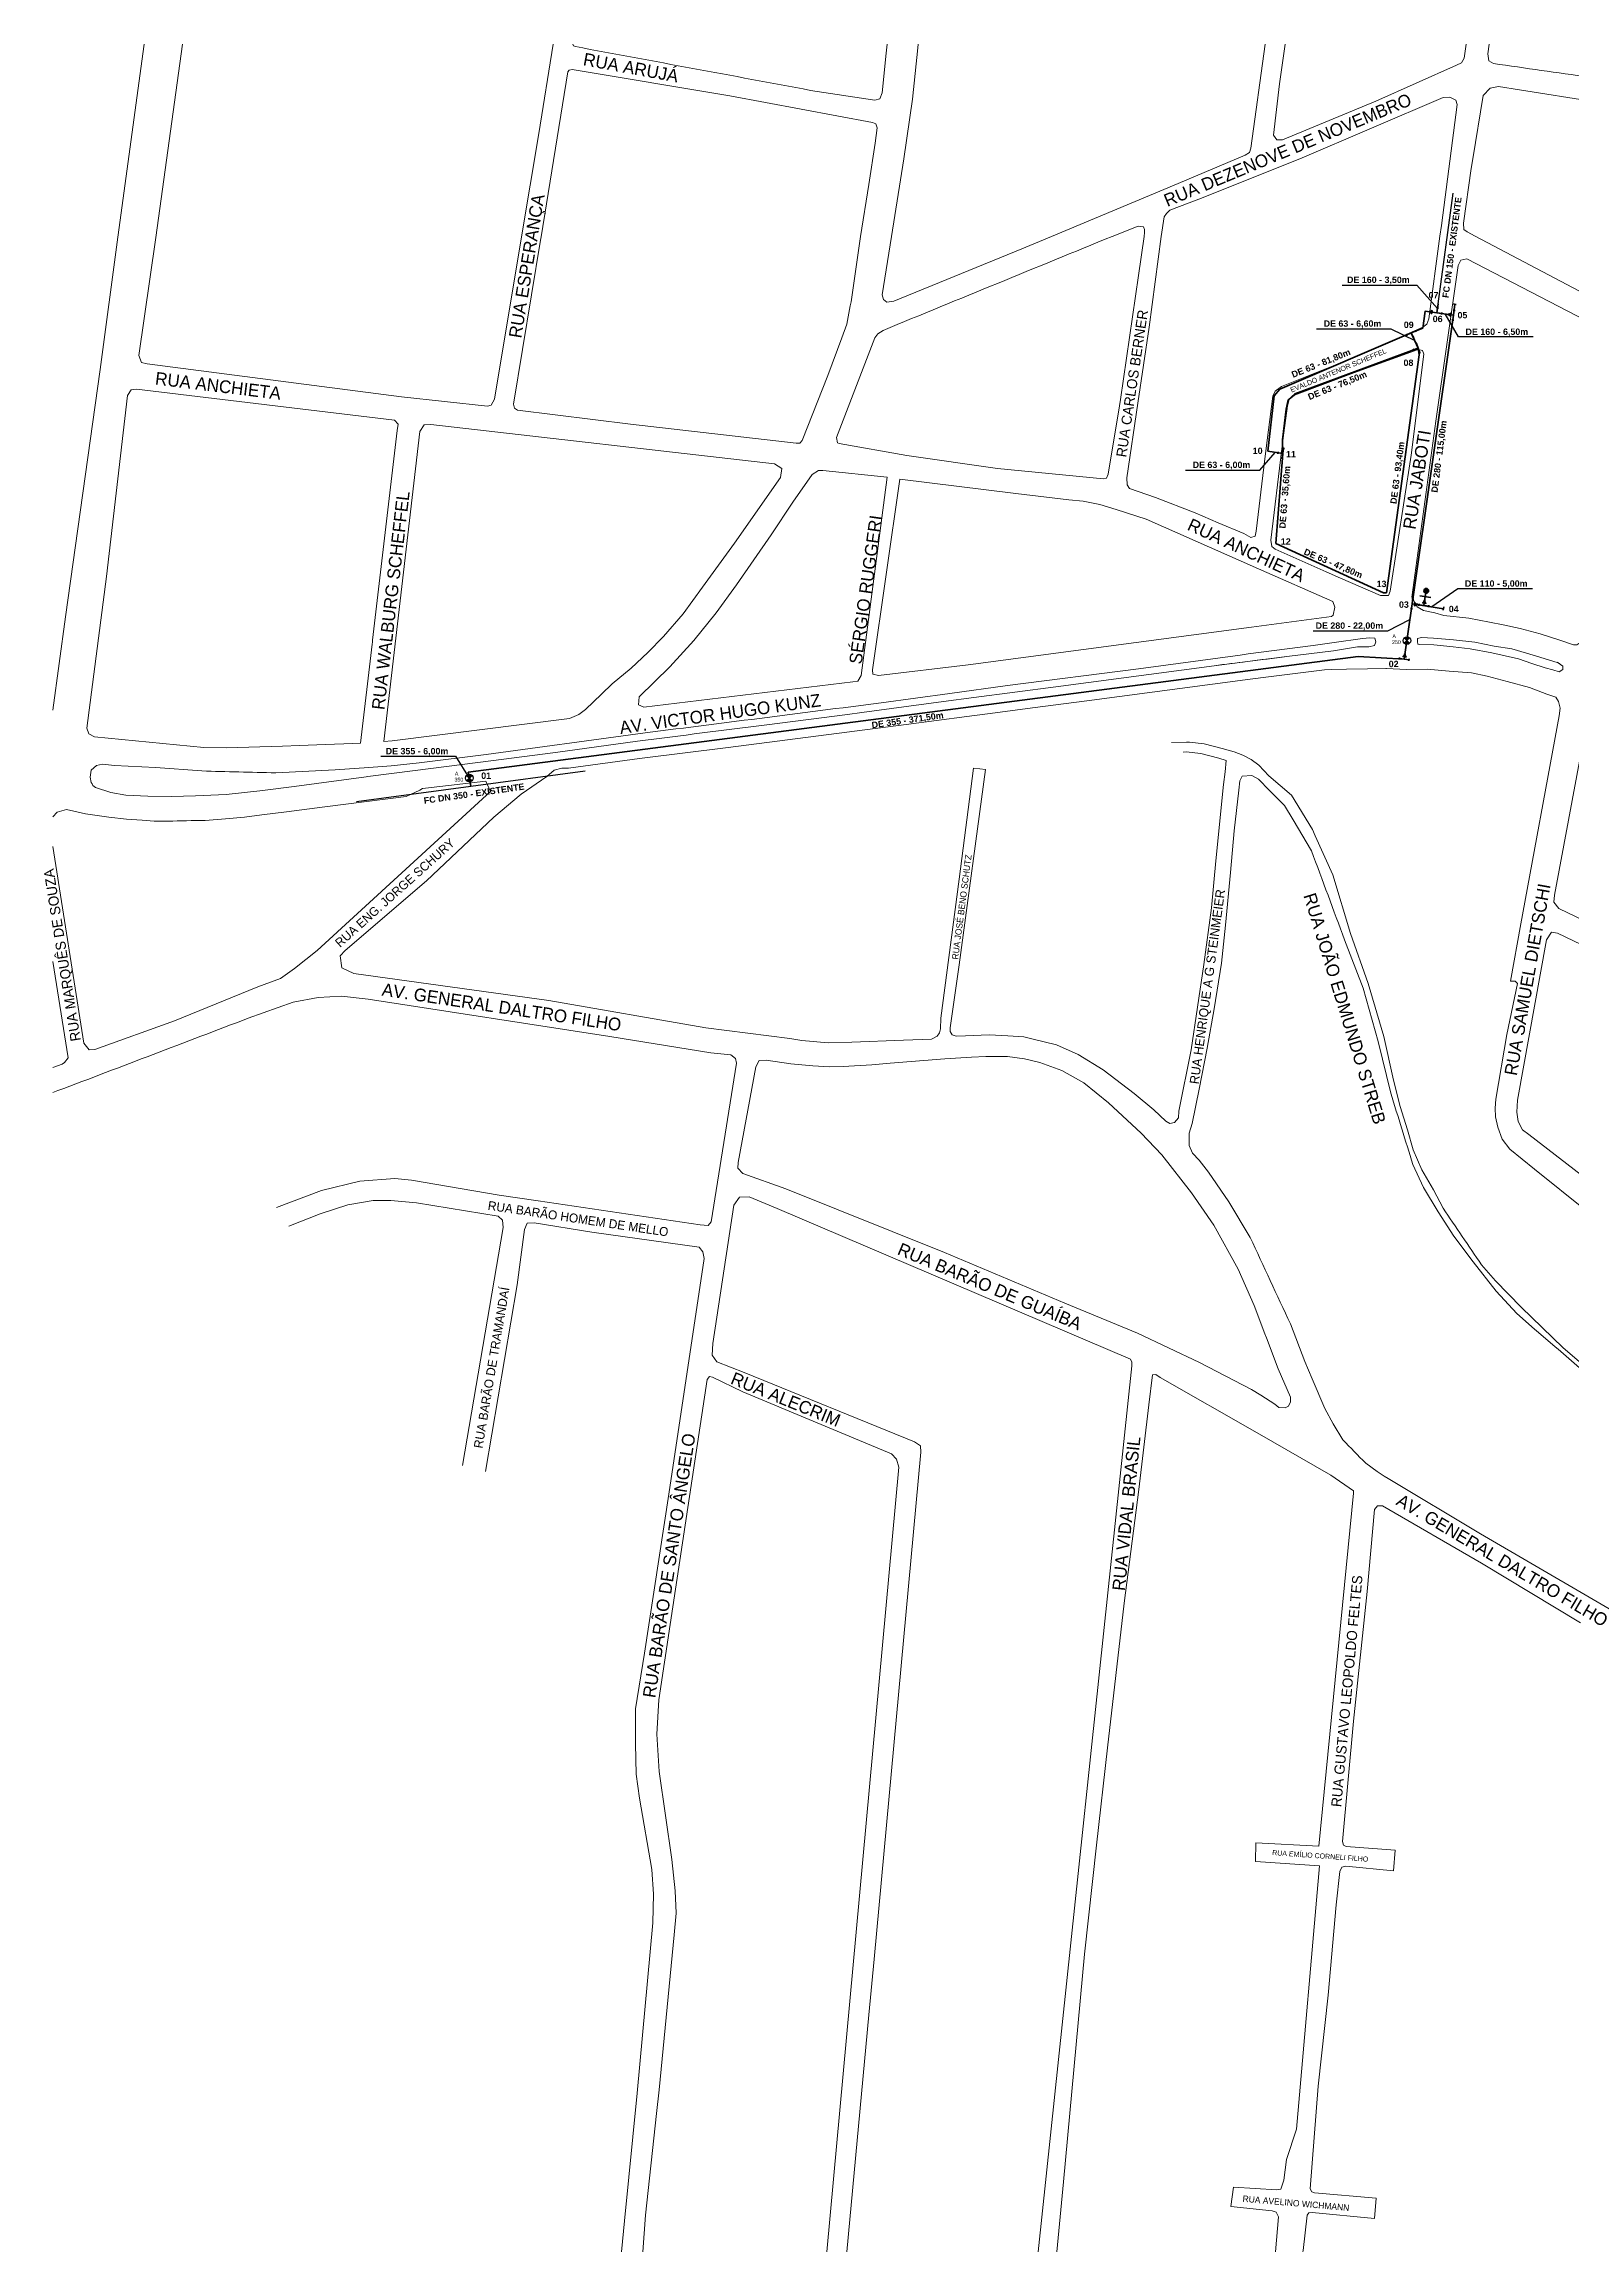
# Model space of a CAD drawing. Header units: millimetres. Extents: x 489444 to 491600, y 6716971 to 6717843.
# Drawn here: x 489444 to 490046, y 6716971 to 6717840 of the extents above; entities that cross this region are included whole.
import ezdxf
from ezdxf.enums import TextEntityAlignment as Align

# ---------------------------------------------------------------- set-up
doc = ezdxf.new("R2010")
doc.units = ezdxf.units.MM
doc.header["$MEASUREMENT"] = 0
doc.layers.get('0').update_dxf_attribs({"linetype": 'CONTINUOUS'})
for name, color, linetype in [('JUNCTIONS', 7, 'CONTINUOUS'), ('R-FC-DN-150', 4, 'DUTO_FC'), ('R-FC-DN-350', 122, 'DUTO_FC'), ('R-REGISTROS-TXT', 7, 'CONTINUOUS'), ('Texto', 7, 'CONTINUOUS')]:
    doc.layers.add(name, color=color, linetype=linetype)
for name, color, linetype, lineweight in [('R-PEAD-DE-110', 3, 'CONTINUOUS', 53), ('R-PEAD-DE-160', 4, 'CONTINUOUS', 53), ('R-PEAD-DE-280', 21, 'CONTINUOUS', 53), ('R-PEAD-DE-355', 122, 'CONTINUOUS', 53), ('R-PEAD-DE-63', 1, 'CONTINUOUS', 53), ('VIARIO-NOME RUAS', 7, 'CONTINUOUS', 5), ('VIARIO-VIA-PAV-CMFIO', 7, 'CONTINUOUS', 5), ('VIARIO-VIA-SEM-CALÇ', 7, 'CONTINUOUS', 5)]:
    doc.layers.add(name, color=color, linetype=linetype, lineweight=lineweight)
doc.styles.add('Trecho', font='Arial Bold.ttf', dxfattribs={"height": 7})
doc.linetypes.add('DUTO_FC', pattern='A,35,-3.08,["FC",Standard,S=2.54,R=0,X=-1,Y=-1.27],-6.35', length=44.43)

# ---------------------------------------------------------------- blocks, each defined once
blk = doc.blocks.new('TE')
for p, q in [((0, 1.91), (0, -1.91)), ((0, 0), (1.91, 0))]:
    blk.add_line(p, q)
for points in [[(0.4, 1.91), (-0.4, 1.91)], [(1.91, 0.4), (1.91, -0.4)], [(0.4, -1.91), (-0.4, -1.91)]]:
    blk.add_lwpolyline(points)
blk = doc.blocks.new('REDUÇAO')
blk.add_hatch(color=256).paths.add_polyline_path([(0, 0), (-0.92, 0.63), (-0.92, 0), (-0.92, -0.63)])
for points in [[(0, 0), (-0.92, 0.63), (-0.92, 0)], [(0, 0), (-0.92, -0.63), (-0.92, 0)]]:
    blk.add_lwpolyline(points)
blk = doc.blocks.new('TE-REDUÇÃO')
for name, p in [('TE', (0, 0)), ('REDUÇAO', (1.91, 0))]:
    blk.add_blockref(name, p)
blk = doc.blocks.new('REGISTRO-SETOR')
h = blk.add_hatch(color=256)
h.paths.add_polyline_path([(0, 0), (1.06, 1.06, 0.414214), (-1.06, 1.06)])
h.paths.add_polyline_path([(1.06, -1.06), (0, 0), (-1.06, -1.06, 0.414214)])
for p, q in [((1.06, 1.06), (-1.06, -1.06)), ((-1.06, 1.06), (1.06, -1.06))]:
    blk.add_line(p, q)
blk.add_circle((0, 0), 1.5)
at = {"layer": 'R-REGISTROS-TXT', "color": 7}
for tag, p in [('COD', (3.37, 0.6)), ('TIPO', (3.37, -3.36)), ('DIAM', (3.37, -7.26)), ('OBS', (3.37, -11.4))]:
    blk.add_attdef(tag, p, '', height=1.5, dxfattribs=at)
blk = doc.blocks.new('HIDRANTE')
blk.add_hatch(color=256).paths.add_polyline_path([(-0.93, 2.31, 1), (0.93, 2.31, 1)])
for points in [[(-2.22, 0), (2.22, 0)], [(0, 0), (0, 1.38)]]:
    blk.add_lwpolyline(points)
blk.add_circle((0, 2.31), 0.934)

msp = doc.modelspace()

# ---------------------------------------------------------------- linework, layer by layer
at = {"layer": 'JUNCTIONS'}
for points in [[(489955.38, 6717745.29), (489984.71, 6717745.29), (489992.89, 6717736.09)], [(490030.51, 6717724.85), (490001.18, 6717724.85), (489995.9, 6717733.88)], [(489945.19, 6717728.06), (489974.53, 6717728.06), (489983.92, 6717723.4)], [(489893.61, 6717672.45), (489922.94, 6717672.45), (489929.02, 6717679.42)], [(490030.26, 6717625.73), (490000.93, 6717625.73), (489990.6, 6717618.61)], [(489943.97, 6717609.17), (489973.3, 6717609.17), (489982.02, 6717613.6)], [(489576.87, 6717559.77), (489606.2, 6717559.77), (489611.69, 6717551.2)]]:
    msp.add_lwpolyline(points, dxfattribs=at)
at = {"layer": 'R-FC-DN-150'}
msp.add_line((489993.12, 6717737.84), (489999.01, 6717781.5), dxfattribs=at)
at = {"layer": 'R-FC-DN-350'}
msp.add_lwpolyline([(489567.29, 6717541.94), (489657.3, 6717554.05)], dxfattribs=at)
at = {"layer": 'R-PEAD-DE-110'}
msp.add_line((489995.35, 6717618.58), (489995.17, 6717617.31), dxfattribs=at)
for points in [[(489987.55, 6717619.09), (489988.09, 6717622.62)], [(489982.91, 6717619.81), (489995.25, 6717617.88)]]:
    msp.add_lwpolyline(points, dxfattribs=at)
at = {"layer": 'R-PEAD-DE-160'}
for p, q in [((489992.65, 6717734.34), (489993.12, 6717737.84)), ((489999.14, 6717733.43), (489992.65, 6717734.34))]:
    msp.add_line(p, q, dxfattribs=at)
at = {"layer": 'R-PEAD-DE-280'}
for p, q in [((489999.03, 6717737.82), (490000.3, 6717737.63)), ((489982.91, 6717619.81), (489999.14, 6717733.43))]:
    msp.add_line(p, q, dxfattribs=at)
for points in [[(489999.14, 6717733.43), (489999.69, 6717737.72)], [(489982.91, 6717619.81), (489979.79, 6717597.96)]]:
    msp.add_lwpolyline(points, dxfattribs=at)
at = {"layer": 'R-PEAD-DE-355'}
msp.add_lwpolyline([(489611.25, 6717553.5), (489961.62, 6717599), (489979.79, 6717597.96)], dxfattribs=at)
at = {"layer": 'R-PEAD-DE-355', "flags": 128}
msp.add_lwpolyline([(489612.3, 6717548), (489611.25, 6717553.5)], dxfattribs=at)
at = {"layer": 'R-PEAD-DE-63'}
for p, q in [((489985.24, 6717720.39), (489982.59, 6717726.42)), ((489926.06, 6717679.82), (489931.99, 6717679.03)), ((489931.99, 6717679.03), (489929.23, 6717643.49))]:
    msp.add_line(p, q, dxfattribs=at)
for points in [[(489982.59, 6717726.42), (489987.07, 6717728.35), (489988.03, 6717734.98), (489992.65, 6717734.34)], [(489982.59, 6717726.42), (489930.86, 6717704.35), (489928.63, 6717701.69), (489926.06, 6717679.82)], [(489985.22, 6717720.44), (489936.75, 6717702.42), (489934.05, 6717700.07), (489933.34, 6717696.36), (489931.82, 6717684.34), (489931.99, 6717679.03)], [(489985.22, 6717720.44), (489985.67, 6717717.83), (489972.77, 6717624.14)], [(489972.79, 6717624.09), (489971.65, 6717624.16), (489929.23, 6717643.49)]]:
    msp.add_lwpolyline(points, dxfattribs=at)
at = {"layer": 'VIARIO-VIA-PAV-CMFIO'}
for points in [[(489483.69, 6717840.1), (489473.34, 6717764.06)], [(489498.76, 6717840.1), (489488.21, 6717764.05)], [(489632.22, 6717764.22), (489639, 6717804.95), (489644.65, 6717840.1)], [(489788.31, 6717838.69), (489786.24, 6717818.44)], [(489788.42, 6717840.1), (489788.31, 6717838.69)], [(489840.89, 6717764.39), (489890.76, 6717785.19), (489917.14, 6717796.41), (489918.87, 6717797.5), (489919.38, 6717799.19), (489924.98, 6717840.1)], [(489932.9, 6717840.1), (489930.66, 6717824.42), (489928.27, 6717804.23), (489929.68, 6717802.44), (489931.84, 6717802.42), (489968.65, 6717817.68), (490000.39, 6717831.77), (490002.35, 6717832.77), (490003.34, 6717834.64), (490004.15, 6717840.1)], [(489650.47, 6717829.15), (489639.93, 6717764.25)], [(489651.01, 6717829.8), (489650.47, 6717829.15)], [(489652.12, 6717830.15), (489651.01, 6717829.8)], [(489714.27, 6717819.8), (489652.12, 6717830.15)], [(490179.21, 6717764.73), (490113.42, 6717796.93), (490105.3, 6717801.49), (490098.9, 6717804.66), (490089.11, 6717808.85), (490079.84, 6717811.46), (490069.53, 6717814.59), (490056.35, 6717817.17), (490054.98, 6717817.45), (490025.12, 6717822.1), (490016.92, 6717823.46), (490013.67, 6717822.81), (490013.67, 6717822.81), (490010.88, 6717819.84), (490006.78, 6717794.9)], [(489770.43, 6717809.28), (489714.27, 6717819.8)], [(489786.24, 6717818.44), (489782.75, 6717794.95)], [(489993.84, 6717764.56), (489994.41, 6717768.77), (490000.66, 6717816.29), (490000.05, 6717818.11), (489997.78, 6717819.24), (489995.07, 6717819.08), (489938.68, 6717794.95), (489898.93, 6717779.04), (489887.54, 6717774.72), (489886.13, 6717773.49)], [(489771.81, 6717808.76), (489770.43, 6717809.28)], [(489771.54, 6717801.17), (489772.33, 6717807.18)], [(489772.33, 6717807.18), (489771.81, 6717808.76)], [(489769.04, 6717784.89), (489771.54, 6717801.17)], [(489782.75, 6717794.95), (489777.86, 6717764.36)], [(490006.78, 6717794.9), (490006.16, 6717791.14), (490003.09, 6717769.66), (490003.24, 6717767.19), (490004.55, 6717766.27), (490007.72, 6717764.54)], [(489765.76, 6717764.35), (489769.04, 6717784.89)], [(489875.09, 6717768.46), (489864.8, 6717764.44)], [(489877.17, 6717768.2), (489875.09, 6717768.46)], [(489886.13, 6717773.49), (489885.21, 6717772.1), (489884.15, 6717764.43)], [(489473.34, 6717764.06), (489466.29, 6717712), (489452.69, 6717614.69), (489447.71, 6717577.97)], [(489488.21, 6717764.05), (489488.08, 6717763.02), (489481.53, 6717717.49), (489482.57, 6717714.73), (489484.81, 6717714.31), (489585.01, 6717701.3), (489618.84, 6717697.56), (489620.35, 6717698.01), (489621.64, 6717700.36)], [(489621.64, 6717700.36), (489632.22, 6717764.22)], [(489639.78, 6717762.9), (489629.13, 6717698.34)], [(489639.93, 6717764.25), (489639.78, 6717762.9)], [(489762.03, 6717738.63), (489765.76, 6717764.35)], [(489777.86, 6717764.36), (489774.18, 6717741.38)], [(489778.89, 6717738.88), (489829.22, 6717759.56)], [(489829.22, 6717759.56), (489840.89, 6717764.39)], [(489868.08, 6717700.2), (489875.15, 6717749.06), (489877.39, 6717764.41)], [(489884.15, 6717764.43), (489879.32, 6717728.75), (489874.89, 6717698.82)], [(489877.53, 6717767.16), (489877.17, 6717768.2)], [(489877.39, 6717764.41), (489877.58, 6717765.9)], [(489877.58, 6717765.9), (489877.53, 6717767.16)], [(489989.45, 6717731.99), (489993.84, 6717764.56)], [(490007.72, 6717764.54), (490051.03, 6717741.74), (490113.05, 6717710.55), (490190, 6717671.65), (490190.08, 6717671.65), (490249.32, 6717642.38), (490251.01, 6717642.03), (490251.09, 6717642.03), (490252.5, 6717643.11)], [(490001, 6717752.99), (489992.18, 6717691.67), (489982.78, 6717622.43), (489984.88, 6717618.58), (489987.32, 6717617.14), (489991.82, 6717616.23), (489995.37, 6717615.21), (490005.23, 6717614.14), (490013.43, 6717612.54), (490018.73, 6717611.57), (490025.4, 6717610.09), (490033.38, 6717607.92), (490040.71, 6717605.66), (490046.45, 6717603.59), (490047.72, 6717603.62), (490048.98, 6717604.46), (490067.55, 6717654.48), (490086.69, 6717709.95), (490086.73, 6717713), (490085.62, 6717714.23), (490051.32, 6717731.37), (490004.45, 6717755.57), (490002.14, 6717755.1), (490001, 6717752.99)], [(489760.36, 6717729.88), (489761.67, 6717737.11)], [(489761.67, 6717737.11), (489762.03, 6717738.63)], [(489774.18, 6717741.38), (489774.79, 6717739.64)], [(489774.79, 6717739.64), (489776.1, 6717738.56)], [(489776.1, 6717738.56), (489778.89, 6717738.88)], [(489758.35, 6717724.56), (489760.36, 6717729.88)], [(489772.53, 6717726.08), (489771.38, 6717724.53)], [(489774.57, 6717727.42), (489772.53, 6717726.08)], [(489926.4, 6717688.33), (489928.12, 6717701.57), (489929.02, 6717703.51), (489931.45, 6717705.34), (489959.67, 6717716.6), (489987.06, 6717728.73), (489988.63, 6717729.81), (489989.45, 6717731.98)], [(489752.86, 6717709.63), (489758.35, 6717724.56)], [(489771.38, 6717724.53), (489756.26, 6717685.22)], [(489985.28, 6717719.88), (489959.99, 6717710.71), (489936.58, 6717701.97), (489934.47, 6717700.16), (489933.82, 6717697.74), (489932.42, 6717687.11)], [(489954.68, 6717629.89), (489970.48, 6717623.01), (489973.56, 6717623.13), (489974.32, 6717624.82), (489982.56, 6717678.31), (489987.52, 6717718.04), (489987, 6717719.54), (489985.28, 6717719.88)], [(489742.79, 6717684.04), (489752.86, 6717709.63)], [(489565.79, 6717564.83), (489555.01, 6717564.36), (489544.78, 6717564.07), (489538.15, 6717563.71), (489515.93, 6717563.07), (489507.13, 6717563.3), (489464.13, 6717567.48), (489461.83, 6717568.62), (489461.07, 6717570.91), (489468.8, 6717630.5), (489477.14, 6717701.77), (489478.59, 6717704.01), (489480.59, 6717704.34), (489582.17, 6717692.11)], [(489867.72, 6717697.68), (489868.08, 6717700.2)], [(489874.89, 6717698.82), (489870.52, 6717669.34)], [(489582.17, 6717692.11), (489583.62, 6717690.47)], [(489583.62, 6717690.47), (489583.28, 6717688.06)], [(489592.17, 6717687.6), (489593.94, 6717690.21)], [(489593.94, 6717690.21), (489596.49, 6717690.36)], [(489596.49, 6717690.36), (489731.88, 6717674.87)], [(489629.13, 6717698.34), (489629.45, 6717696.79)], [(489629.45, 6717696.79), (489630.63, 6717695.99)], [(489630.63, 6717695.99), (489675.15, 6717690.48)], [(489675.15, 6717690.48), (489740.41, 6717683.09)], [(489863.2, 6717670.89), (489867.72, 6717697.68)], [(489583.28, 6717688.06), (489573.63, 6717605.47)], [(489577.97, 6717565.55), (489592.17, 6717687.6)], [(489740.41, 6717683.09), (489741.87, 6717683.01)], [(489741.87, 6717683.01), (489742.79, 6717684.04)], [(489756.26, 6717685.22), (489756.64, 6717683.16)], [(489756.64, 6717683.16), (489757.36, 6717682.94)], [(489757.36, 6717682.94), (489783.95, 6717678.19)], [(489924.9, 6717676.81), (489926.4, 6717688.33)], [(489932.42, 6717687.11), (489931.58, 6717680.75)], [(489731.88, 6717674.87), (489734.73, 6717673.03)], [(489734.73, 6717673.03), (489734.19, 6717669.5)], [(489783.95, 6717678.19), (489819.64, 6717673.03)], [(489819.64, 6717673.03), (489861.34, 6717669)], [(489921.46, 6717648.45), (489924.9, 6717676.81)], [(489931.58, 6717680.75), (489927.32, 6717644.87)], [(489734.19, 6717669.5), (489716.06, 6717643.65)], [(489739.03, 6717659.81), (489746.64, 6717670.66)], [(489746.64, 6717670.66), (489749.23, 6717672.25)], [(489749.23, 6717672.25), (489750.83, 6717672.22)], [(489750.83, 6717672.22), (489776.26, 6717669.68)], [(489781.17, 6717668.86), (489826.92, 6717663.16)], [(489861.34, 6717669), (489862.61, 6717669.28)], [(489862.61, 6717669.28), (489863.2, 6717670.89)], [(489870.52, 6717669.34), (489870.68, 6717666.63)], [(489870.68, 6717666.63), (489871.68, 6717665.15)], [(489871.68, 6717665.15), (489881.92, 6717661.69)], [(489730.52, 6717646.94), (489739.03, 6717659.81)], [(489826.92, 6717663.16), (489847.71, 6717660.72)], [(489847.71, 6717660.72), (489853.4, 6717660.25)], [(489853.4, 6717660.25), (489860, 6717658.84)], [(489860, 6717658.84), (489866.38, 6717656.95)], [(489866.38, 6717656.95), (489878.17, 6717653.06)], [(489881.92, 6717661.69), (489897.44, 6717655.67)], [(489897.44, 6717655.67), (489906.51, 6717651.62)], [(489716.93, 6717627.21), (489730.52, 6717646.94)], [(489878.17, 6717653.06), (489922.45, 6717633.6)], [(489906.51, 6717651.62), (489916.69, 6717647.44)], [(489916.69, 6717647.44), (489919.45, 6717645.92)], [(489921.07, 6717646.45), (489921.46, 6717648.45)], [(489716.06, 6717643.65), (489703.44, 6717626.34)], [(489919.45, 6717645.92), (489921.07, 6717646.45)], [(489927.32, 6717644.87), (489927.71, 6717642.33)], [(489927.71, 6717642.33), (489929.02, 6717641.25)], [(489929.02, 6717641.25), (489949.09, 6717632.32)], [(489922.45, 6717633.6), (489951.69, 6717620.75)], [(489949.09, 6717632.32), (489954.68, 6717629.89)], [(489703.44, 6717626.34), (489695.91, 6717615.82)], [(489708.93, 6717616.28), (489716.93, 6717627.21)], [(489951.69, 6717620.75), (489952.51, 6717618.45)], [(489695.91, 6717615.82), (489688.08, 6717606.96)], [(489700.13, 6717605.4), (489708.93, 6717616.28)], [(489951.1, 6717614.74), (489919.68, 6717610.58)], [(489951.88, 6717615.32), (489951.1, 6717614.74)], [(489952.51, 6717618.45), (489951.88, 6717615.32)], [(489573.44, 6717603.87), (489568.89, 6717564.93)], [(489573.53, 6717604.67), (489573.44, 6717603.87)], [(489573.63, 6717605.47), (489573.53, 6717604.67)], [(489688.08, 6717606.96), (489681.94, 6717600.63)], [(489690.67, 6717594.97), (489700.13, 6717605.4)], [(489919.68, 6717610.58), (489808.07, 6717595.82)], [(489943.91, 6717603.42), (489918.41, 6717600.06)], [(489952.21, 6717604.58), (489943.91, 6717603.42)], [(489951.89, 6717601.34), (489961.44, 6717602.81), (489965.84, 6717602.86), (489968.14, 6717603.41), (489968.58, 6717604.78), (489968.22, 6717606.29), (489966.22, 6717606.39), (489963.42, 6717606.15), (489952.21, 6717604.58)], [(489675.48, 6717594.46), (489667.98, 6717588.25)], [(489681.94, 6717600.63), (489675.48, 6717594.46)], [(489678.61, 6717583.12), (489690.67, 6717594.97)], [(489808.07, 6717595.82), (489772.75, 6717591.6)], [(489842.63, 6717587.07), (489905.02, 6717595.43)], [(489915.22, 6717599.64), (489875.14, 6717594.24)], [(489905.02, 6717595.43), (489918.05, 6717597.08)], [(489918.41, 6717600.06), (489915.22, 6717599.64)], [(489918.05, 6717597.08), (489933.63, 6717599.05)], [(489933.63, 6717599.05), (489951.89, 6717601.34)], [(490040.43, 6717596.53), (490040.08, 6717596.78)], [(490041.06, 6717596.33), (490040.43, 6717596.53)], [(489667.98, 6717588.25), (489663.7, 6717584.29)], [(489762.67, 6717589.07), (489680.41, 6717579.1)], [(489764.66, 6717589.37), (489762.67, 6717589.07)], [(489765.95, 6717591.64), (489764.66, 6717589.37)], [(489823.58, 6717587.64), (489800.86, 6717584.53)], [(489810.31, 6717582.87), (489842.63, 6717587.07)], [(489875.14, 6717594.24), (489823.58, 6717587.64)], [(489917.18, 6717589.85), (489854.87, 6717581.59)], [(489924.27, 6717590.79), (489917.18, 6717589.85)], [(489948.34, 6717593.81), (489924.27, 6717590.79)], [(489951.16, 6717593.89), (489948.34, 6717593.81)], [(489972.53, 6717594.34), (489965.37, 6717594.14), (489957.13, 6717594.06), (489951.16, 6717593.89)], [(490041.24, 6717578.68), (490040.53, 6717581.29), (490039.44, 6717583.02), (490035.88, 6717584.28), (490029.17, 6717586.8), (490020.3, 6717589.26), (490012.4, 6717591.35), (490006.29, 6717592.61), (489997.47, 6717593.31), (489988.89, 6717594.1), (489980.73, 6717593.94), (489972.8, 6717594.35), (489972.53, 6717594.34)], [(489657.47, 6717578.19), (489654.81, 6717576.2)], [(489663.7, 6717584.29), (489657.47, 6717578.19)], [(489678.3, 6717580.08), (489678.61, 6717583.12)], [(489680.41, 6717579.1), (489678.3, 6717580.08)], [(489766.29, 6717577.03), (489784.71, 6717579.49)], [(489800.86, 6717584.53), (489773.86, 6717580.84)], [(489784.71, 6717579.49), (489798.4, 6717581.32)], [(489798.4, 6717581.32), (489810.31, 6717582.87)], [(489833.48, 6717578.79), (489818.68, 6717576.85)], [(489854.87, 6717581.59), (489833.48, 6717578.79)], [(490025.73, 6717493.82), (490040.74, 6717575.75), (490041.24, 6717578.68)], [(489651.1, 6717574.65), (489581.36, 6717565.83)], [(489677.99, 6717568.64), (489618.31, 6717560.52)], [(489654.81, 6717576.2), (489651.1, 6717574.65)], [(489783.63, 6717572.26), (489713.66, 6717563.2)], [(489728.84, 6717572.19), (489760.59, 6717576.29)], [(489760.59, 6717576.29), (489766.29, 6717577.03)], [(489807.62, 6717575.4), (489783.63, 6717572.26)], [(489818.68, 6717576.85), (489807.62, 6717575.4)], [(490155.94, 6717444.44), (490040.65, 6717499.88), (490038.66, 6717502.3), (490038.91, 6717505.1), (490051.41, 6717571.88)], [(489568.89, 6717564.93), (489565.79, 6717564.83)], [(489581.36, 6717565.83), (489577.97, 6717565.55)], [(489618.31, 6717560.52), (489591.93, 6717557.2)], [(489620.22, 6717557.94), (489645.64, 6717561.31)], [(489645.64, 6717561.31), (489677.91, 6717565.68)], [(489713.66, 6717563.2), (489678.67, 6717558.91)], [(489462.83, 6717554.34), (489462.43, 6717551.5)], [(489462.43, 6717551.5), (489462.83, 6717549.49)], [(489464.94, 6717556.16), (489462.83, 6717554.34)], [(489467.24, 6717556.63), (489464.94, 6717556.16)], [(489472.05, 6717556.21), (489467.24, 6717556.63)], [(489488.08, 6717555.31), (489472.05, 6717556.21)], [(489506.35, 6717554), (489488.08, 6717555.31)], [(489558.89, 6717554.41), (489535.49, 6717553.25)], [(489542.68, 6717547.87), (489571.13, 6717551.73)], [(489572.17, 6717555.42), (489558.89, 6717554.41)], [(489571.13, 6717551.73), (489571.74, 6717551.81)], [(489571.74, 6717551.81), (489590.42, 6717554.12)], [(489580.92, 6717556.08), (489572.17, 6717555.42)], [(489591.93, 6717557.2), (489580.92, 6717556.08)], [(489590.42, 6717554.12), (489620.22, 6717557.94)], [(489642.23, 6717551.87), (489632.08, 6717544.85)], [(489645.04, 6717554.34), (489642.23, 6717551.87)], [(489648.06, 6717555.15), (489645.04, 6717554.34)], [(489650.7, 6717555.15), (489648.06, 6717555.15)], [(489678.67, 6717558.91), (489650.7, 6717555.15)], [(489810.2, 6717555.13), (489804.58, 6717511.35)], [(489804.59, 6717477.71), (489814.94, 6717554.64)], [(489812.66, 6717554.88), (489810.2, 6717555.13)], [(489814.94, 6717554.64), (489812.66, 6717554.88)], [(489909.29, 6717553.66), (489908.61, 6717548.71)], [(489909.74, 6717558.16), (489909.29, 6717553.66)], [(489464.55, 6717547.44), (489470.52, 6717545.46)], [(489470.52, 6717545.46), (489476.47, 6717544.43)], [(489476.47, 6717544.43), (489485.12, 6717544.04)], [(489485.12, 6717544.04), (489494.4, 6717543.99)], [(489494.4, 6717543.99), (489503.91, 6717544.27)], [(489503.91, 6717544.27), (489515.98, 6717544.78)], [(489515.98, 6717544.78), (489529.21, 6717546.2)], [(489529.21, 6717546.2), (489542.68, 6717547.87)], [(489551.72, 6717483.3), (489620.09, 6717545.95)], [(489586.87, 6717543.95), (489554.83, 6717539.91)], [(489592.24, 6717546.42), (489586.87, 6717543.95)], [(489593.26, 6717547.09), (489592.24, 6717546.42)], [(489594.45, 6717547.29), (489593.26, 6717547.09)], [(489618.21, 6717550.05), (489594.45, 6717547.29)], [(489620.09, 6717545.95), (489618.21, 6717550.05)], [(489632.08, 6717544.85), (489621.35, 6717535.75)], [(489908.61, 6717548.71), (489905.61, 6717518.6)], [(489912.89, 6717530.38), (489914.67, 6717546.49)], [(489914.67, 6717546.49), (489915.05, 6717550.1)], [(489449.39, 6717537.73), (489447.68, 6717536.01)], [(489453.04, 6717538.8), (489449.39, 6717537.73)], [(489460.52, 6717537.18), (489453.04, 6717538.8)], [(489469.76, 6717535.85), (489460.52, 6717537.18)], [(489476.74, 6717535.09), (489469.76, 6717535.85)], [(489482.83, 6717534.63), (489476.74, 6717535.09)], [(489487.57, 6717534.21), (489482.83, 6717534.63)], [(489493.09, 6717534.21), (489487.57, 6717534.21)], [(489515.7, 6717535.1), (489507.63, 6717534.55)], [(489523.2, 6717535.8), (489515.7, 6717535.1)], [(489529.97, 6717536.79), (489523.2, 6717535.8)], [(489539.77, 6717537.87), (489529.97, 6717536.79)], [(489554.83, 6717539.91), (489539.77, 6717537.87)], [(489621.35, 6717535.75), (489594.82, 6717510.74)], [(489911.44, 6717514.04), (489912.89, 6717530.38)], [(489447.71, 6717524.21), (489459.97, 6717446.88)], [(489905.61, 6717518.6), (489903.92, 6717500.17)], [(489594.82, 6717510.74), (489562.76, 6717483.39)], [(489804.58, 6717511.35), (489797.35, 6717456.73)], [(489909.48, 6717493.29), (489911.44, 6717514.04)], [(489903.92, 6717500.17), (489900.89, 6717477.78)], [(489907.91, 6717478.3), (489909.48, 6717493.29)], [(490024.37, 6717470.33), (490023.46, 6717471.26), (490021.62, 6717471.29), (490025.73, 6717493.82)], [(489551.72, 6717483.3), (489542.81, 6717476.3)], [(489560.84, 6717481.28), (489562.76, 6717483.39)], [(489447.71, 6717479.06), (489453.69, 6717441.1)], [(489542.81, 6717476.3), (489537.32, 6717472.3)], [(489561.54, 6717476.52), (489560.84, 6717481.28)], [(489566.26, 6717474.24), (489561.54, 6717476.52)], [(489643.06, 6717463.65), (489566.26, 6717474.24)], [(489800.98, 6717452.92), (489804.59, 6717477.71)], [(489900.89, 6717477.78), (489895.94, 6717444.24)], [(489904.99, 6717460.4), (489907.91, 6717478.3)], [(489528.47, 6717469.03), (489495.65, 6717455.65)], [(489537.32, 6717472.3), (489528.47, 6717469.03)], [(490103.98, 6717342.11), (490085.2, 6717356.22), (490051.7, 6717380.67), (490031.06, 6717397.26), (490021.42, 6717405.17), (490018.33, 6717409), (490016.64, 6717413.78), (490015.72, 6717417.91), (490015.62, 6717421.26), (490015.92, 6717424.86), (490020.15, 6717450.23), (490024.37, 6717470.33)], [(489495.65, 6717455.65), (489464.25, 6717444.3)], [(489704.87, 6717452.94), (489643.06, 6717463.65)], [(489797.35, 6717456.73), (489797.23, 6717452.49)], [(489902.16, 6717444.82), (489904.99, 6717460.4)], [(489462.01, 6717444.29), (489459.97, 6717446.88)], [(489737.83, 6717448.69), (489704.87, 6717452.94)], [(489742.57, 6717447.87), (489737.83, 6717448.69)], [(489752.92, 6717446.97), (489742.57, 6717447.87)], [(489762.35, 6717447.24), (489752.92, 6717446.97)], [(489782.64, 6717448.07), (489762.35, 6717447.24)], [(489793.67, 6717448.39), (489782.64, 6717448.07)], [(489795.96, 6717449.65), (489793.67, 6717448.39)], [(489796.8, 6717450.88), (489795.96, 6717449.65)], [(489797.23, 6717452.49), (489796.8, 6717450.88)], [(489801.02, 6717451.48), (489800.98, 6717452.92)], [(489801.78, 6717450.14), (489801.02, 6717451.48)], [(489803.4, 6717449.63), (489801.78, 6717450.14)], [(489807.07, 6717449.74), (489803.4, 6717449.63)], [(489816.42, 6717450.09), (489807.07, 6717449.74)], [(489823.71, 6717449.74), (489816.42, 6717450.09)], [(489829.96, 6717449.36), (489823.71, 6717449.74)], [(489453.69, 6717441.1), (489452.31, 6717439.23), (489451.44, 6717438.64), (489447.71, 6717437.31)], [(489464.25, 6717444.3), (489462.01, 6717444.29)], [(489716.84, 6717438.94), (489706.94, 6717376.46), (489705.68, 6717375.11), (489702.55, 6717375.31), (489638.81, 6717384.73), (489623.42, 6717387.07), (489588.97, 6717392.92), (489582.4, 6717393.62), (489568.6, 6717392.47), (489553.55, 6717388.92), (489535.77, 6717382.22)], [(489725.86, 6717440.05), (489724.46, 6717437.58), (489717.58, 6717399.88), (489717.45, 6717397.71), (489719.33, 6717395.49), (489736.25, 6717389.51), (489798.81, 6717364.49), (489846.18, 6717344.45), (489874.75, 6717332.73), (489899.16, 6717321.21)], [(489725.86, 6717440.05), (489728.62, 6717440.22)], [(489728.62, 6717440.22), (489738.33, 6717438.73)], [(489746.96, 6717437.92), (489738.33, 6717438.73)], [(489770.11, 6717438.31), (489758.84, 6717437.65)], [(489777.38, 6717438.92), (489770.11, 6717438.31)], [(489798.87, 6717440.64), (489777.38, 6717438.92)], [(489809.41, 6717441.37), (489798.87, 6717440.64)], [(489815.02, 6717441.64), (489809.41, 6717441.37)], [(489823.54, 6717441.59), (489815.02, 6717441.64)], [(489830.29, 6717440.74), (489823.54, 6717441.59)], [(489836.33, 6717439.24), (489830.29, 6717440.74)], [(489844.98, 6717436.13), (489836.33, 6717439.24)], [(489851.44, 6717442.39), (489842.85, 6717446.22)], [(489861.21, 6717436.36), (489851.44, 6717442.39)], [(489895.94, 6717444.24), (489891.11, 6717420.05)], [(489899.02, 6717428.75), (489902.16, 6717444.82)], [(489753.46, 6717437.59), (489746.96, 6717437.92)], [(489758.84, 6717437.65), (489753.46, 6717437.59)], [(489853.6, 6717431.19), (489844.98, 6717436.13)], [(489863.42, 6717423.4), (489853.6, 6717431.19)], [(489873.4, 6717427.05), (489861.21, 6717436.36)], [(489876.24, 6717411.47), (489863.42, 6717423.4)], [(489881.26, 6717420.57), (489873.4, 6717427.05)], [(489896.29, 6717415.25), (489899.02, 6717428.75)], [(489885.87, 6717416.14), (489881.26, 6717420.57)], [(489887.57, 6717415.24), (489885.87, 6717416.14)], [(489889.32, 6717415.69), (489887.57, 6717415.24)], [(489890.87, 6717417.49), (489889.32, 6717415.69)], [(489891.11, 6717420.05), (489890.87, 6717417.49)], [(489895.12, 6717411.46), (489896.29, 6717415.25)], [(489884.33, 6717402.92), (489876.24, 6717411.47)], [(489895.18, 6717406.51), (489895.12, 6717411.46)], [(489896.39, 6717403.59), (489895.18, 6717406.51)], [(489899.03, 6717400.79), (489896.39, 6717403.59)], [(489896.04, 6717388), (489884.33, 6717402.92)], [(489902.68, 6717396.02), (489899.03, 6717400.79)], [(489910.7, 6717384.35), (489902.68, 6717396.02)], [(489719.85, 6717317.28), (489709.15, 6717321.37), (489707.35, 6717324.07), (489707.53, 6717328.59), (489715.82, 6717383.1), (489718.05, 6717386.22), (489721.9, 6717386.34), (489732.87, 6717381.8)], [(489904.89, 6717375.15), (489896.04, 6717388)], [(489540.68, 6717374.81), (489552.95, 6717379.67), (489563.9, 6717383.26), (489573.81, 6717384.98), (489580.75, 6717384.88), (489590.83, 6717383.99), (489623.11, 6717378.72), (489624.77, 6717377.17), (489625.01, 6717374.26), (489609.01, 6717280.64)], [(489732.87, 6717381.8), (489871.97, 6717322.4), (489872.58, 6717321.27), (489872.52, 6717319.9), (489835.7, 6716971.08)], [(489919.18, 6717370.37), (489910.7, 6717384.35)], [(489618.06, 6717278.25), (489630.48, 6717351.79), (489633.46, 6717373.47), (489634.41, 6717376.02), (489637.25, 6717376.19), (489659.95, 6717372.44), (489702.21, 6717366.5), (489703.67, 6717364.69), (489704.18, 6717362.05), (489690.29, 6717269.34), (489680.62, 6717206.78), (489677.06, 6717184.76), (489677.09, 6717171.04), (489677.43, 6717159.14), (489678.74, 6717149.65), (489683.58, 6717121.58), (489684.25, 6717111.89), (489683.97, 6717100.63), (489677.76, 6717033.48), (489672.85, 6716983.26), (489671.55, 6716971.08)], [(489914.42, 6717357.93), (489904.89, 6717375.15)], [(489920.75, 6717343.65), (489914.42, 6717357.93)], [(489924.91, 6717332.42), (489920.75, 6717343.65)], [(489940.65, 6717321.61), (489934.96, 6717336.39)], [(489923.3, 6717308.23), (489928.83, 6717304.81), (489930.46, 6717303.5), (489932.87, 6717303.25), (489934.21, 6717303.93), (489935.04, 6717305.71), (489935.07, 6717307.47), (489930.19, 6717318.68), (489925.51, 6717330.86)], [(489925.51, 6717330.86), (489924.91, 6717332.42)], [(489880.68, 6717316.33), (489882.05, 6717316.46)], [(489882.05, 6717316.46), (489883.65, 6717315.29)], [(489899.16, 6717321.21), (489919.71, 6717310.46)], [(489940.65, 6717321.61), (489943.52, 6717314.73)], [(489692.75, 6717113.23), (489691.38, 6717125.51), (489686.42, 6717160.22), (489685.57, 6717174.91), (489686.36, 6717188.41), (489690.83, 6717217.97), (489705.32, 6717314.41), (489706.28, 6717315.69), (489707.41, 6717315.32)], [(489707.41, 6717315.32), (489719.36, 6717309.67)], [(489879.18, 6717304.48), (489880.68, 6717316.33)], [(489883.65, 6717315.29), (489921.86, 6717293.42)], [(489919.71, 6717310.46), (489923.3, 6717308.23)], [(489943.52, 6717314.73), (489948.56, 6717303.01)], [(489875.28, 6717271.21), (489879.18, 6717304.48)], [(489948.56, 6717303.01), (489951.8, 6717297.04)], [(489921.86, 6717293.42), (489950.91, 6717276.79)], [(489951.8, 6717297.04), (489955.65, 6717290.7)], [(489950.91, 6717276.79), (489959.85, 6717270.63)], [(489964.62, 6717281.52), (489969.17, 6717278.28)], [(489969.17, 6717278.28), (489971.88, 6717276.35)], [(489971.88, 6717276.35), (489973.48, 6717275.45)], [(489973.48, 6717275.45), (490009.83, 6717253.67)], [(489869.58, 6717226.47), (489875.28, 6717271.21)], [(489959.86, 6717269.72), (489946.21, 6717130.81)], [(489959.85, 6717270.63), (489959.86, 6717269.72)], [(489968.1, 6717263.35), (489969.32, 6717264.71)], [(489969.32, 6717264.71), (489971.22, 6717264.73)], [(489971.22, 6717264.73), (490010.16, 6717242.14)], [(489965.2, 6717231.06), (489968.1, 6717263.35)], [(490009.83, 6717253.67), (490074.04, 6717216.34)], [(490010.16, 6717242.14), (490049.25, 6717218.64)], [(489959.85, 6717180.02), (489965.2, 6717231.06)], [(489862.92, 6717169.42), (489869.58, 6717226.47)], [(489955.46, 6717132.56), (489959.85, 6717180.02)], [(489858.69, 6717131.14), (489862.92, 6717169.42)], [(489853.95, 6717088.3), (489858.69, 6717131.14)], [(489921.43, 6717132.12), (489921.19, 6717124.68)], [(489946.21, 6717130.81), (489921.43, 6717132.12)], [(489955.86, 6717131.2), (489955.46, 6717132.56)], [(489956.92, 6717130.67), (489955.86, 6717131.2)], [(489976.23, 6717129.24), (489956.92, 6717130.67)], [(489975.62, 6717121.12), (489976.23, 6717129.24)], [(489921.19, 6717124.68), (489946.43, 6717123)], [(489946.43, 6717123), (489937.42, 6717019.34)], [(489952.94, 6717107.72), (489954.5, 6717120.79)], [(489954.5, 6717120.79), (489955.24, 6717122.54)], [(489955.24, 6717122.54), (489956.76, 6717122.86)], [(489956.76, 6717122.86), (489975.62, 6717121.12)], [(489685.41, 6717025.56), (489686.41, 6717034.89), (489692.29, 6717095.85), (489693.19, 6717104.43), (489692.75, 6717113.23)], [(489949.82, 6717072.11), (489952.94, 6717107.72)], [(489845.67, 6716998.69), (489853.95, 6717088.3)], [(489945.94, 6717036.26), (489949.82, 6717072.11)], [(489942.79, 6716995.86), (489945.94, 6717036.26)], [(489680.03, 6716971.08), (489681.11, 6716985.56), (489685.41, 6717025.56)], [(489937.42, 6717019.34), (489933.42, 6717007.47)], [(489933.42, 6717007.47), (489932.35, 6716999.27)], [(489843.02, 6716971.08), (489845.67, 6716998.69)], [(489912.54, 6716996.6), (489911.47, 6716988.92)], [(489929.57, 6716995.52), (489912.54, 6716996.6)], [(489931.16, 6716995.69), (489929.57, 6716995.52)], [(489932.35, 6716999.27), (489931.16, 6716995.69)], [(489943.48, 6716994.65), (489942.79, 6716995.86)], [(489911.47, 6716988.92), (489927.74, 6716987.24)], [(489927.74, 6716987.24), (489929.34, 6716986.64)], [(489929.34, 6716986.64), (489930.27, 6716984.91)], [(489941.58, 6716985.46), (489942.26, 6716986.37)], [(489942.26, 6716986.37), (489943.55, 6716986.54)], [(489944.47, 6716994.36), (489943.48, 6716994.65)], [(489943.55, 6716986.54), (489968.03, 6716984.22)], [(489968.73, 6716992.21), (489944.47, 6716994.36)], [(489968.03, 6716984.22), (489968.73, 6716992.21)], [(489930.27, 6716984.91), (489929.06, 6716971.08)], [(489939.95, 6716971.56), (489941.58, 6716985.46)], [(489939.9, 6716971.08), (489939.95, 6716971.56)]]:
    msp.add_lwpolyline(points, dxfattribs=at)
for points in [[(489652.44, 6717840.1), (489652.75, 6717839.39), (489653.46, 6717839.13, -0.000367), (489746.02, 6717821.91), (489771.31, 6717818.01), (489773.29, 6717818.54), (489774.18, 6717820.88), (489775.82, 6717836.5), (489776.16, 6717840.1)], [(490013.25, 6717840.1), (490012.73, 6717836.35), (490013.13, 6717833.49), (490014.99, 6717832.42, -0.000823), (490052.55, 6717827.12), (490057.37, 6717826.22), (490064.04, 6717824.73), (490071.61, 6717822.79), (490077.9, 6717820.74), (490083.39, 6717819.06), (490089.53, 6717816.6), (490106.44, 6717809.42), (490120.28, 6717803.2), (490139, 6717794.15), (490144.01, 6717792.14), (490147.85, 6717791.85), (490151.06, 6717794.26), (490175.07, 6717840.1)], [(489864.8, 6717764.44, 0.000238), (489774.57, 6717727.42)], [(489905.02, 6717595.43, -0.000153), (489918.05, 6717597.08)], [(489918.05, 6717597.08, -0.000183), (489933.63, 6717599.05)], [(489773.86, 6717580.84, -0.000763), (489677.99, 6717568.64)], [(489677.91, 6717565.68, -0.001218), (489728.84, 6717572.19)], [(489535.49, 6717553.25, -0.000767), (489506.35, 6717554)], [(489462.83, 6717549.49, 0.165066), (489464.55, 6717547.44)], [(489507.63, 6717534.55, 0.004311), (489493.09, 6717534.21)], [(489447.71, 6717427.38), (489449.74, 6717428.16, 0.000406), (489524.68, 6717456.7), (489542.39, 6717462.95), (489552.16, 6717464.81), (489561.41, 6717465.33), (489571.86, 6717464.14), (489666.98, 6717449.44), (489706.73, 6717443.11), (489714.72, 6717442.2), (489716.45, 6717440.8), (489716.84, 6717438.94)], [(489842.85, 6717446.22, 0.004693), (489829.96, 6717449.36)], [(489934.96, 6717336.39, -0.000695), (489919.18, 6717370.37)], [(489955.65, 6717290.7, 0.004107), (489964.62, 6717281.52)]]:
    msp.add_lwpolyline(points, format="xyb", dxfattribs=at)
for points in [[(490040.43, 6717596.53), (490031.45, 6717599.33), (490022.1, 6717602.01), (490015.26, 6717603.17), (490007.54, 6717604.71), (489999.19, 6717605.66), (489991.26, 6717606.23), (489986.53, 6717606.5), (489985.02, 6717606.13), (489985.05, 6717605.02), (489985.17, 6717603.9), (489985.73, 6717603.84), (489991.49, 6717603.6), (489999.03, 6717602.86), (490005.7, 6717602.1), (490014.3, 6717600.51), (490024.77, 6717598.1), (490030.1, 6717596.25), (490035.27, 6717594.56), (490038.33, 6717593.77), (490040.75, 6717592.97), (490042.24, 6717593.97), (490042.21, 6717595.25)], [(490171.45, 6717427.32), (490172.27, 6717426.47), (490171.99, 6717425.18), (490137.47, 6717330.96), (490135.03, 6717329.77), (490133.01, 6717330.51), (490028.85, 6717410.94), (490026.4, 6717412.78), (490024.71, 6717416.01), (490024.12, 6717419.66), (490024.39, 6717424.46), (490035.8, 6717487.53), (490037.8, 6717490.54), (490040.2, 6717490.21)]]:
    msp.add_lwpolyline(points, close=True, dxfattribs=at)
at = {"layer": 'VIARIO-VIA-PAV-CMFIO', "flags": 128}
for points in [[(489922.55, 6717556.23), (489919.5, 6717558.5), (489916.3, 6717560.18), (489912.88, 6717561.49), (489908.06, 6717562.85)], [(489909.74, 6717558.16), (489906.75, 6717559)]]:
    msp.add_lwpolyline(points, dxfattribs=at)
at = {"layer": 'VIARIO-VIA-SEM-CALÇ'}
for points in [[(489776.26, 6717669.68), (489765.95, 6717591.64)], [(489770.37, 6717593.77), (489781.17, 6717668.86)], [(489770.62, 6717592.11), (489770.37, 6717593.77)], [(489772.75, 6717591.6), (489770.62, 6717592.11)], [(489888.15, 6717565.15), (489894.13, 6717565.31)], [(489892.82, 6717561.46), (489893.96, 6717561.5)], [(489893.96, 6717561.5), (489899.73, 6717560.87)], [(489894.13, 6717565.31), (489895.27, 6717565.35)], [(489895.27, 6717565.35), (489901.04, 6717564.72)], [(489899.73, 6717560.87), (489906.75, 6717559)], [(489901.04, 6717564.72), (489908.06, 6717562.85)], [(489915.05, 6717550.1), (489915.95, 6717551.96)], [(489915.95, 6717551.96), (489919.78, 6717552.23)], [(489919.78, 6717552.23), (489922.39, 6717550.71)], [(489926.43, 6717552.1), (489922.55, 6717556.23)], [(489935.37, 6717544.45), (489926.43, 6717552.1)], [(489922.39, 6717550.71), (489926.75, 6717546.28)], [(489926.75, 6717546.28), (489932.6, 6717540.46)], [(489943.67, 6717530.95), (489935.37, 6717544.45)], [(489932.6, 6717540.46), (489936.12, 6717534.81)], [(489936.12, 6717534.81), (489943.27, 6717522.55)], [(489944.78, 6717528.45), (489943.67, 6717530.95)], [(490042.34, 6717326.87), (490025.8, 6717342.89)], [(490031.04, 6717334.28), (490024.15, 6717340.45)], [(490031.89, 6717333.57), (490031.04, 6717334.28)], [(490038.23, 6717328.27), (490031.89, 6717333.57)], [(490054.97, 6717316.2), (490042.34, 6717326.87)], [(489769.03, 6717064.34), (489771.08, 6717086.24), (489789.46, 6717285.82), (489789.36, 6717288.4), (489786.92, 6717289.97), (489719.85, 6717317.28)], [(489752.44, 6716971.08), (489780.85, 6717279.98), (489779.91, 6717283.16), (489777.92, 6717285.19), (489719.36, 6717309.67)], [(489760.28, 6716971.08), (489769.03, 6717064.34)]]:
    msp.add_lwpolyline(points, dxfattribs=at)
for points in [[(490025.8, 6717342.89), (490015.74, 6717353.35), (490010.2, 6717359.66, -0.001329), (489995.08, 6717381.91), (489991.27, 6717389.08), (489986.73, 6717396.93), (489983.3, 6717404.82), (489981.07, 6717412.75), (489978.25, 6717421.86), (489975.55, 6717432.32), (489971.7, 6717449.47), (489965.57, 6717470.39), (489958.69, 6717490.08), (489951.63, 6717513.05), (489944.78, 6717528.45)], [(489943.27, 6717522.55, -0.000955), (489956.28, 6717487.53), (489963.63, 6717468.49), (489969.59, 6717447.57), (489974.5, 6717427.18, 0.000978), (489983.22, 6717399.07), (489987.32, 6717390.08), (489993.12, 6717380.5), (489999.39, 6717370.93), (490006.88, 6717360.76), (490016.01, 6717349.28), (490024.15, 6717340.45)], [(490055.14, 6717313.47, -0.001481), (490038.23, 6717328.27)]]:
    msp.add_lwpolyline(points, format="xyb", dxfattribs=at)

# ---------------------------------------------------------------- block references
ref = msp.add_blockref('REGISTRO-SETOR', (489980.84, 6717605.33))
ref.add_attrib('DIAM', '250', (489975.01, 6717603.96), dxfattribs={"layer": 'R-REGISTROS-TXT', "color": 7, "height": 1.5})
ref.add_attrib('TIPO', 'A', (489975.15, 6717606.33), dxfattribs={"layer": 'R-REGISTROS-TXT', "color": 7, "height": 1.5})
ref = msp.add_blockref('REGISTRO-SETOR', (489611.69, 6717551.2))
ref.add_attrib('DIAM', '350', (489605.85, 6717549.82), dxfattribs={"layer": 'R-REGISTROS-TXT', "color": 7, "height": 1.5})
ref.add_attrib('TIPO', 'A', (489605.99, 6717552.2), dxfattribs={"layer": 'R-REGISTROS-TXT', "color": 7, "height": 1.5})
at = {"layer": 'R-PEAD-DE-110'}
for name, p, rotation in [('TE-REDUÇÃO', (489987.55, 6717619.09), 81.87976043994482), ('HIDRANTE', (489988.09, 6717622.62), 351.185255528316)]:
    msp.add_blockref(name, p, dxfattribs=dict(at, rotation=rotation))
at = {"layer": 'R-PEAD-DE-160'}
for name, p, rotation in [('REDUÇAO', (489989.74, 6717734.74), 172.0731305943897), ('TE', (489992.65, 6717734.34), 82.07313059438964)]:
    msp.add_blockref(name, p, dxfattribs=dict(at, rotation=rotation))
at = {"layer": 'R-PEAD-DE-280'}
for p, rotation in [((489999.14, 6717733.43), 172.2155967153084), ((489982.91, 6717619.81), 351.8672795328912)]:
    msp.add_blockref('TE-REDUÇÃO', p, dxfattribs=dict(at, rotation=rotation))
at = {"layer": 'R-PEAD-DE-355', "rotation": 81.87976043994482}
msp.add_blockref('TE-REDUÇÃO', (489979.79, 6717597.96), dxfattribs=at)
at = {"layer": 'R-PEAD-DE-63'}
for p, rotation in [((489982.59, 6717726.42), 293.6273467198125), ((489985.22, 6717720.43), 200.0712950450759), ((489931.99, 6717679.03), 172.4056260530109)]:
    msp.add_blockref('TE', p, dxfattribs=dict(at, rotation=rotation))

# ---------------------------------------------------------------- texts
at = {"layer": 'JUNCTIONS', "style": 'Trecho'}
for s, p in [('DE 160 - 3,50m', (489969.61, 6717746.09)), ('07', (489991.32, 6717740.02)), ('05', (490002.73, 6717732.19)), ('DE 63 - 6,60m', (489959.42, 6717728.86)), ('09', (489981.57, 6717728.38)), ('06', (489992.95, 6717730.68)), ('DE 160 - 6,50m', (490016.26, 6717725.65)), ('08', (489981.47, 6717713.44)), ('DE 63 - 6,00m', (489907.84, 6717673.25)), ('10', (489922.09, 6717678.79)), ('11', (489935.18, 6717677.43)), ('12', (489933.15, 6717643.09)), ('13', (489970.86, 6717626.37)), ('03', (489979.67, 6717618.23)), ('DE 110 - 5,00m', (490016.01, 6717626.53)), ('DE 280 - 22,00m', (489958.19, 6717609.96)), ('04', (489999.29, 6717616.51)), ('02', (489975.63, 6717594.86)), ('DE 355 - 6,00m', (489591.1, 6717560.57)), ('01', (489618.32, 6717550.89))]:
    msp.add_text(s, height=2.5, dxfattribs=at).set_placement(p, align=Align.CENTER)
at = {"layer": 'Texto', "style": 'Trecho'}
for s, rotation, p in [('FC DN 150 - EXISTENTE', 82.58181, (489999.82, 6717759.9)), ('DE 63 - 81,80m', 21.99111, (489947.47, 6717713.34)), ('DE 63 - 76,50m', 21.99111, (489953.93, 6717704.59)), ('DE 280 - 115,00m', 82.58181, (489994.72, 6717677.61)), ('DE 63 - 93,40m', 82.58181, (489978.31, 6717671.22)), ('DE 63 - 35,60m', 85.48236, (489933.99, 6717661.66)), ('DE 63 - 47,80m', 337.11875, (489951.37, 6717634.56)), ('DE 355 - 371,50m', 8.10549, (489784.42, 6717572.8)), ('FC DN 350 - EXISTENTE', 8.10549, (489613.74, 6717543.87))]:
    msp.add_text(s, height=2.5, rotation=rotation, dxfattribs=at).set_placement(p, align=Align.CENTER)
at = {"layer": 'VIARIO-NOME RUAS'}
for s, height, rotation, p in [('RUA ARUJÁ', 5, 349.60926, (489656.23, 6717831.83)), ('RUA DEZENOVE DE NOVEMBRO', 5, 22.65271, (489886.5, 6717775.98)), ('RUA ESPERANÇA', 5, 80.69966, (489632.12, 6717724.12)), ('RUA CARLOS BERNER', 4, 81.52066, (489870.32, 6717677.29)), ('EVALDO ANTENOR SCHEFFEL', 2, 22.65737, (489935.45, 6717702.92)), ('RUA ANCHIETA', 5, 353, (489487.78, 6717706.16)), ('RUA JABOTI', 5, 81, (489984.19, 6717648.83)), ('RUA WALBURG SCHEFFEL', 5, 83.3548, (489578.22, 6717577.86)), ('SÉRGIO RUGGERI', 5, 82, (489766.14, 6717595.8)), ('RUA ANCHIETA', 5, 335.14673, (489893.99, 6717649.1)), ('AV. VICTOR HUGO KUNZ', 5, 7.86971, (489671.23, 6717568.54)), ('RUA ENG. JORGE SCHURY', 3.5, 41.87514, (489560.78, 6717484.35)), ('RUA JOSÉ BENO SCHUTZ', 2.5, 82.58992, (489804.14, 6717479.65)), ('RUA MARQUÊS DE SOUZA', 4, 99, (489458.74, 6717447.93)), ('RUA SAMUEL DIETSCHI', 5, 79.93958, (490024.09, 6717433.81)), ('RUA HENRIQUE A G STEINMEIER', 3.6, 82.2172, (489898.82, 6717430.55)), ('RUA JOÃO EDMUNDO STREB', 5, 287.11172, (489940.04, 6717505.01)), ('AV. GENERAL DALTRO FILHO', 5, 351.5033, (489577.02, 6717465.6)), ('RUA BARÃO HOMEM DE MELLO', 3.5, 351.53899, (489618.79, 6717381.31)), ('RUA BARÃO DE GUAÍBA', 5, 337.17344, (489779.84, 6717363.84)), ('RUA BARÃO DE TRAMANDAÍ', 3.5, 80.44951, (489616.85, 6717287.16)), ('RUA ALECRIM', 5, 337.84971, (489714.18, 6717312.94)), ('RUA BARÃO DE SANTO ÂNGELO', 5, 81.31034, (489684.88, 6717188.89)), ('RUA VIDAL BRASIL', 5, 84.17946, (489869.8, 6717231.1)), ('AV. GENERAL DALTRO FILHO', 5, 329.33285, (489976.23, 6717265.39)), ('RUA GUSTAVO LEOPOLDO FELTES', 4, 84.72238, (489954.98, 6717146.03)), ('RUA EMÍLIO CORNELI FILHO', 2, 356, (489927.75, 6717127.27)), ('RUA AVELINO WICHMANN', 2.5, 355, (489916.06, 6716990.81))]:
    msp.add_text(s, height=height, rotation=rotation, dxfattribs=at).set_placement(p)

doc.saveas('drawing.dxf')
